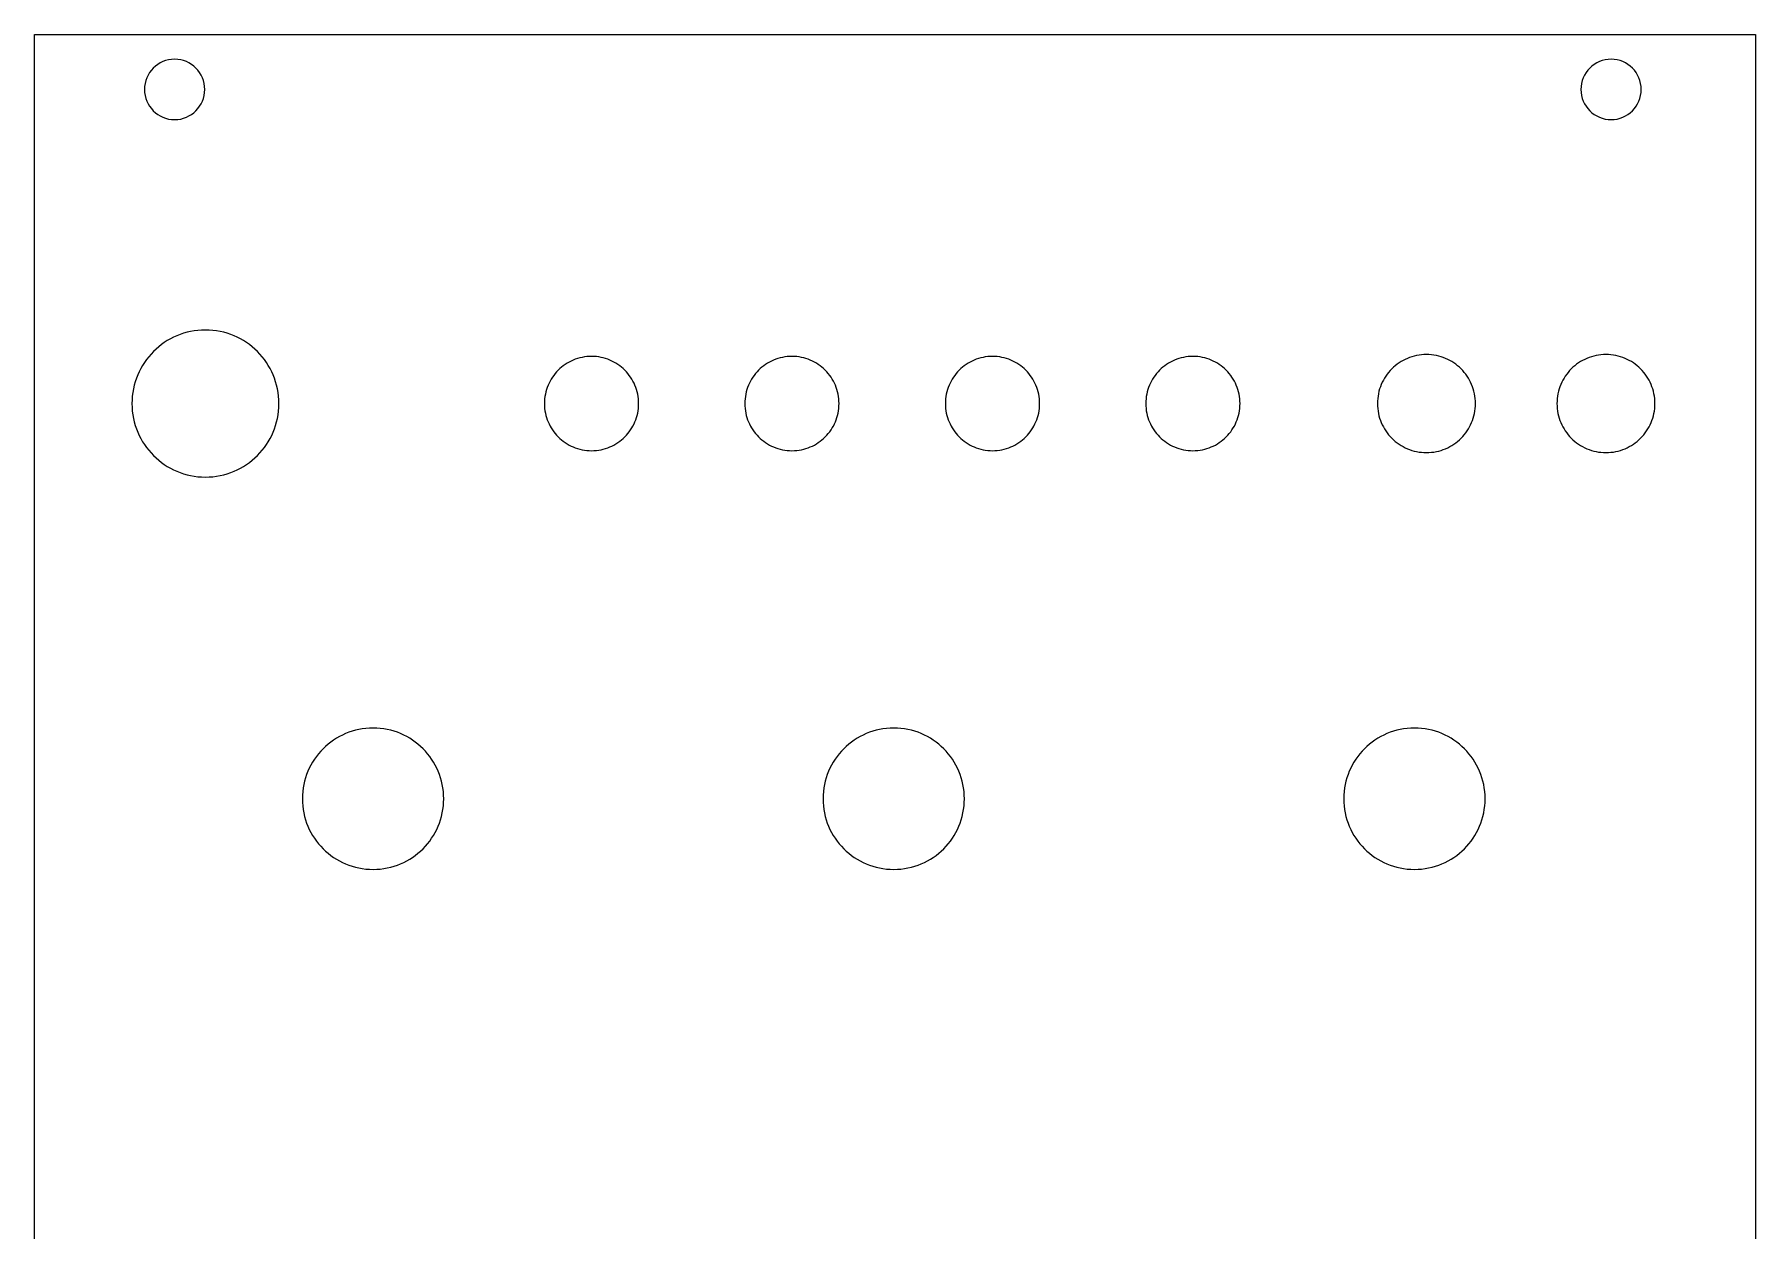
# Model space of a CAD drawing. Extents: x 0 to 91, y 0 to 128.
# Drawn here: x 0.1 to 91.4, y 65 to 128.4 of the extents above; entities that cross this region are included whole.
import ezdxf

# ---------------------------------------------------------------- set-up
doc = ezdxf.new("R2010")
doc.units = 0
doc.layers.add('Edge.Cuts', color=7, linetype='CONTINUOUS')

msp = doc.modelspace()

# ---------------------------------------------------------------- linework, layer by layer
at = {"layer": 'Edge.Cuts', "color": 1}
for points in [[(0.062816, 128.417909), (91.362603, 128.417909), (91.362603, -0.081878), (0.062816, -0.081878)], [(5.899351, 125.49955), (5.907605, 125.335952), (5.931834, 125.177086), (5.971235, 125.023755), (6.025006, 124.87676), (6.092345, 124.736909), (6.17245, 124.605002), (6.264518, 124.481844), (6.367751, 124.368236), (6.481342, 124.264988), (6.604493, 124.172896), (6.736396, 124.092769), (6.876258, 124.02541), (7.023267, 123.971619), (7.17663, 123.932203), (7.335539, 123.907964), (7.499195, 123.899705), (7.662852, 123.907964), (7.821761, 123.932203), (7.975124, 123.971619), (8.122133, 124.02541), (8.261995, 124.092769), (8.393898, 124.172896), (8.517049, 124.264988), (8.63064, 124.368236), (8.73387, 124.481844), (8.825941, 124.605002), (8.906046, 124.736909), (8.973384, 124.87676), (9.027154, 125.023755), (9.066556, 125.177086), (9.090785, 125.335952), (9.09904, 125.49955), (9.090785, 125.663205), (9.066556, 125.822115), (9.027154, 125.975478), (8.973384, 126.122487), (8.906046, 126.262349), (8.825941, 126.394252), (8.73387, 126.517403), (8.63064, 126.630994), (8.517049, 126.734227), (8.393898, 126.826295), (8.261995, 126.9064), (8.122133, 126.973738), (7.975124, 127.027509), (7.821761, 127.06691), (7.662852, 127.091139), (7.499195, 127.099394), (7.335539, 127.091139), (7.17663, 127.06691), (7.023267, 127.027509), (6.876258, 126.973738), (6.736396, 126.9064), (6.604493, 126.826295), (6.481342, 126.734227), (6.367751, 126.630994), (6.264518, 126.517403), (6.17245, 126.394252), (6.092345, 126.262349), (6.025006, 126.122487), (5.971235, 125.975478), (5.931834, 125.822115), (5.907605, 125.663205)], [(82.099218, 125.49955), (82.107496, 125.335952), (82.131788, 125.177086), (82.171284, 125.023755), (82.225171, 124.87676), (82.292639, 124.736909), (82.372876, 124.605002), (82.46507, 124.481844), (82.568412, 124.368236), (82.682087, 124.264988), (82.805288, 124.172896), (82.937202, 124.092769), (83.077018, 124.02541), (83.223921, 123.971619), (83.377104, 123.932203), (83.535755, 123.907964), (83.699063, 123.899705), (83.86272, 123.907964), (84.021628, 123.932203), (84.174991, 123.971619), (84.322, 124.02541), (84.461862, 124.092769), (84.593766, 124.172896), (84.716917, 124.264988), (84.830507, 124.368236), (84.933737, 124.481844), (85.025808, 124.605002), (85.105914, 124.736909), (85.173252, 124.87676), (85.227022, 125.023755), (85.266424, 125.177086), (85.290652, 125.335952), (85.298907, 125.49955), (85.290652, 125.663205), (85.266424, 125.822115), (85.227022, 125.975478), (85.173252, 126.122487), (85.105914, 126.262349), (85.025808, 126.394252), (84.933737, 126.517403), (84.830507, 126.630994), (84.716917, 126.734227), (84.593766, 126.826295), (84.461862, 126.9064), (84.322, 126.973738), (84.174991, 127.027509), (84.021628, 127.06691), (83.86272, 127.091139), (83.699063, 127.099394), (83.535755, 127.091139), (83.377104, 127.06691), (83.223921, 127.027509), (83.077018, 126.973738), (82.937202, 126.9064), (82.805288, 126.826295), (82.682087, 126.734227), (82.568412, 126.630994), (82.46507, 126.517403), (82.372876, 126.394252), (82.292639, 126.262349), (82.225171, 126.122487), (82.171284, 125.975478), (82.131788, 125.822115), (82.107496, 125.663205)], [(5.234649, 108.839789), (5.239722, 108.639146), (5.254778, 108.441133), (5.279573, 108.245998), (5.313861, 108.053982), (5.357398, 107.86533), (5.40994, 107.680292), (5.471241, 107.499112), (5.541058, 107.322032), (5.619144, 107.149299), (5.705257, 106.981158), (5.799149, 106.817854), (5.900579, 106.659633), (6.009301, 106.506743), (6.125069, 106.359424), (6.247638, 106.217921), (6.376765, 106.082483), (6.512206, 105.953352), (6.653712, 105.830776), (6.801046, 105.715002), (6.953954, 105.606269), (7.112199, 105.504828), (7.275532, 105.410919), (7.443711, 105.324792), (7.616491, 105.246683), (7.793624, 105.176869), (7.974866, 105.115521), (8.159979, 105.062992), (8.348708, 105.019424), (8.540816, 104.985134), (8.736057, 104.960334), (8.934187, 104.94527), (9.134953, 104.94019), (9.335613, 104.94527), (9.533591, 104.960334), (9.728747, 104.985134), (9.920764, 105.019424), (10.109394, 105.062992), (10.294461, 105.115521), (10.475647, 105.176869), (10.652706, 105.246683), (10.825426, 105.324792), (10.993595, 105.410919), (11.156895, 105.504828), (11.315116, 105.606269), (11.468009, 105.715002), (11.615329, 105.830776), (11.756828, 105.953352), (11.892259, 106.082483), (12.021376, 106.217921), (12.143966, 106.359424), (12.259747, 106.506743), (12.368473, 106.659633), (12.469932, 106.817854), (12.563806, 106.981158), (12.649954, 107.149299), (12.728059, 107.322032), (12.797874, 107.499112), (12.859221, 107.680292), (12.91175, 107.86533), (12.955318, 108.053982), (12.989608, 108.245998), (13.014408, 108.441133), (13.029472, 108.639146), (13.034552, 108.839789), (13.029472, 109.040496), (13.014408, 109.238568), (12.989608, 109.433764), (12.955318, 109.62583), (12.91175, 109.81453), (12.859221, 109.999611), (12.797874, 110.180836), (12.728059, 110.357955), (12.649954, 110.530724), (12.563806, 110.698897), (12.469932, 110.862229), (12.368473, 111.020478), (12.259747, 111.173396), (12.143966, 111.320737), (12.021376, 111.462257), (11.892259, 111.597713), (11.756828, 111.726857), (11.615329, 111.849448), (11.468009, 111.965236), (11.315116, 112.073976), (11.156895, 112.175428), (10.993595, 112.269344), (10.825426, 112.355478), (10.652706, 112.433601), (10.475647, 112.503415), (10.294461, 112.564728), (10.109394, 112.617292), (9.920764, 112.66086), (9.728747, 112.69515), (9.533591, 112.71995), (9.335613, 112.735013), (9.134953, 112.740093), (8.934187, 112.735013), (8.736057, 112.71995), (8.540816, 112.69515), (8.348708, 112.66086), (8.159979, 112.617292), (7.974866, 112.564728), (7.793624, 112.503415), (7.616491, 112.433601), (7.443711, 112.355478), (7.275532, 112.269344), (7.112199, 112.175428), (6.953954, 112.073976), (6.801046, 111.965236), (6.653712, 111.849448), (6.512206, 111.726857), (6.376765, 111.597713), (6.247638, 111.462257), (6.125069, 111.320737), (6.009301, 111.173396), (5.900579, 111.020478), (5.799149, 110.862229), (5.705257, 110.698897), (5.619144, 110.530724), (5.541058, 110.357955), (5.471241, 110.180836), (5.40994, 109.999611), (5.357398, 109.81453), (5.313861, 109.62583), (5.279573, 109.433764), (5.254778, 109.238568), (5.239722, 109.040496)], [(71.304378, 108.839789), (71.307763, 108.706007), (71.317807, 108.573981), (71.334347, 108.443874), (71.357221, 108.315855), (71.386263, 108.190079), (71.421311, 108.066717), (71.4622, 107.945926), (71.508769, 107.827869), (71.560852, 107.712716), (71.618286, 107.600624), (71.680908, 107.491761), (71.748557, 107.386287), (71.821063, 107.284366), (71.898268, 107.18616), (71.980003, 107.091838), (72.066112, 107.001556), (72.156427, 106.915481), (72.250784, 106.833775), (72.349022, 106.756605), (72.450975, 106.684127), (72.556476, 106.616513), (72.665372, 106.55392), (72.777491, 106.496513), (72.892669, 106.444453), (73.010747, 106.397912), (73.131559, 106.357042), (73.254943, 106.322011), (73.380733, 106.292985), (73.50877, 106.270125), (73.638881, 106.253594), (73.770915, 106.243557), (73.904699, 106.240174), (74.038483, 106.243557), (74.170516, 106.253594), (74.300628, 106.270125), (74.428665, 106.292985), (74.554454, 106.322011), (74.677838, 106.357042), (74.79865, 106.397912), (74.916746, 106.444453), (75.031892, 106.496513), (75.14404, 106.55392), (75.252907, 106.616513), (75.358423, 106.684127), (75.460376, 106.756605), (75.558624, 106.833775), (75.652957, 106.915481), (75.743303, 107.001556), (75.82938, 107.091838), (75.911119, 107.18616), (75.988342, 107.284366), (76.060838, 107.386287), (76.1285, 107.491761), (76.191118, 107.600624), (76.24855, 107.712716), (76.30062, 107.827869), (76.347187, 107.945926), (76.388074, 108.066717), (76.42314, 108.190079), (76.452173, 108.315855), (76.475033, 108.443874), (76.491579, 108.573981), (76.501633, 108.706007), (76.505019, 108.839789), (76.501633, 108.973574), (76.491579, 109.105605), (76.475033, 109.235718), (76.452173, 109.363755), (76.42314, 109.489545), (76.388074, 109.612929), (76.347187, 109.733741), (76.30062, 109.851819), (76.24855, 109.966997), (76.191118, 110.079116), (76.1285, 110.188012), (76.060838, 110.293513), (75.988342, 110.395466), (75.911119, 110.493704), (75.82938, 110.588061), (75.743303, 110.678376), (75.652957, 110.764485), (75.558624, 110.84622), (75.460376, 110.923425), (75.358423, 110.995931), (75.252907, 111.06358), (75.14404, 111.126201), (75.031892, 111.183637), (74.916746, 111.235718), (74.79865, 111.282288), (74.677838, 111.323178), (74.554454, 111.358227), (74.428665, 111.387267), (74.300628, 111.410141), (74.170516, 111.426679), (74.038483, 111.436726), (73.904699, 111.44011), (73.770915, 111.436726), (73.638881, 111.426679), (73.50877, 111.410141), (73.380733, 111.387267), (73.254943, 111.358227), (73.131559, 111.323178), (73.010747, 111.282288), (72.892669, 111.235718), (72.777491, 111.183637), (72.665372, 111.126201), (72.556476, 111.06358), (72.450975, 110.995931), (72.349022, 110.923425), (72.250784, 110.84622), (72.156427, 110.764485), (72.066112, 110.678376), (71.980003, 110.588061), (71.898268, 110.493704), (71.821063, 110.395466), (71.748557, 110.293513), (71.680908, 110.188012), (71.618286, 110.079116), (71.560852, 109.966997), (71.508769, 109.851819), (71.4622, 109.733741), (71.421311, 109.612929), (71.386263, 109.489545), (71.357221, 109.363755), (71.334347, 109.235718), (71.317807, 109.105605), (71.307763, 108.973574)], [(80.825905, 108.839789), (80.829285, 108.706007), (80.839317, 108.573981), (80.855838, 108.443874), (80.878685, 108.315855), (80.907694, 108.190079), (80.942702, 108.066717), (80.983546, 107.945926), (81.030063, 107.827869), (81.08209, 107.712716), (81.139464, 107.600624), (81.202021, 107.491761), (81.269596, 107.386287), (81.342032, 107.284366), (81.419159, 107.18616), (81.50082, 107.091838), (81.586845, 107.001556), (81.677075, 106.915481), (81.771347, 106.833775), (81.869497, 106.756605), (81.971361, 106.684127), (82.076778, 106.616513), (82.185585, 106.55392), (82.297613, 106.496513), (82.412707, 106.444453), (82.5307, 106.397912), (82.651428, 106.357042), (82.774727, 106.322011), (82.900435, 106.292985), (83.028395, 106.270125), (83.158432, 106.253594), (83.290392, 106.243557), (83.424108, 106.240174), (83.557987, 106.243557), (83.690099, 106.253594), (83.820284, 106.270125), (83.948378, 106.292985), (84.074217, 106.322011), (84.197639, 106.357042), (84.318483, 106.397912), (84.436579, 106.444453), (84.551796, 106.496513), (84.663908, 106.55392), (84.772811, 106.616513), (84.878291, 106.684127), (84.980244, 106.756605), (85.078457, 106.833775), (85.172789, 106.915481), (85.2631, 107.001556), (85.349178, 107.091838), (85.430881, 107.18616), (85.508069, 107.284366), (85.580529, 107.386287), (85.648157, 107.491761), (85.710739, 107.600624), (85.768136, 107.712716), (85.820171, 107.827869), (85.866737, 107.945926), (85.907589, 108.066717), (85.94262, 108.190079), (85.971618, 108.315855), (85.994478, 108.443874), (86.011023, 108.573981), (86.021042, 108.706007), (86.024429, 108.839789), (86.021042, 108.973574), (86.011023, 109.105605), (85.994478, 109.235718), (85.971618, 109.363755), (85.94262, 109.489545), (85.907589, 109.612929), (85.866737, 109.733741), (85.820171, 109.851819), (85.768136, 109.966997), (85.710739, 110.079116), (85.648157, 110.188012), (85.580529, 110.293513), (85.508069, 110.395466), (85.430881, 110.493704), (85.349178, 110.588061), (85.2631, 110.678376), (85.172789, 110.764485), (85.078457, 110.84622), (84.980244, 110.923425), (84.878291, 110.995931), (84.772811, 111.06358), (84.663908, 111.126201), (84.551796, 111.183637), (84.436579, 111.235718), (84.318483, 111.282288), (84.197639, 111.323178), (84.074217, 111.358227), (83.948378, 111.387267), (83.820284, 111.410141), (83.690099, 111.426679), (83.557987, 111.436726), (83.424108, 111.44011), (83.290392, 111.436726), (83.158432, 111.426679), (83.028395, 111.410141), (82.900435, 111.387267), (82.774727, 111.358227), (82.651428, 111.323178), (82.5307, 111.282288), (82.412707, 111.235718), (82.297613, 111.183637), (82.185585, 111.126201), (82.076778, 111.06358), (81.971361, 110.995931), (81.869497, 110.923425), (81.771347, 110.84622), (81.677075, 110.764485), (81.586845, 110.678376), (81.50082, 110.588061), (81.419159, 110.493704), (81.342032, 110.395466), (81.269596, 110.293513), (81.202021, 110.188012), (81.139464, 110.079116), (81.08209, 109.966997), (81.030063, 109.851819), (80.983546, 109.733741), (80.942702, 109.612929), (80.907694, 109.489545), (80.878685, 109.363755), (80.855838, 109.235718), (80.839317, 109.105605), (80.829285, 108.973574)], [(27.114912, 108.839789), (27.118164, 108.711134), (27.127816, 108.584168), (27.143711, 108.459047), (27.165691, 108.335928), (27.193601, 108.214971), (27.227282, 108.096332), (27.266578, 107.980166), (27.311332, 107.866632), (27.361386, 107.755885), (27.416586, 107.648083), (27.476773, 107.543386), (27.541786, 107.441948), (27.611478, 107.343926), (27.685681, 107.24948), (27.764248, 107.158764), (27.847013, 107.071935), (27.933824, 106.989152), (28.024523, 106.910571), (28.118955, 106.83635), (28.216963, 106.766645), (28.318383, 106.701614), (28.42307, 106.641412), (28.530854, 106.586199), (28.641587, 106.536133), (28.755111, 106.491366), (28.871266, 106.452059), (28.989898, 106.418369), (29.110848, 106.39045), (29.233956, 106.368465), (29.359072, 106.352566), (29.486037, 106.34291), (29.614691, 106.339657), (29.743349, 106.34291), (29.870317, 106.352566), (29.995443, 106.368465), (30.118566, 106.39045), (30.23953, 106.418369), (30.358179, 106.452059), (30.474356, 106.491366), (30.587904, 106.536133), (30.698669, 106.586199), (30.806478, 106.641412), (30.911182, 106.701614), (31.012641, 106.766645), (31.110678, 106.83635), (31.205152, 106.910571), (31.295886, 106.989152), (31.382704, 107.071935), (31.465536, 107.158764), (31.544135, 107.24948), (31.618359, 107.343926), (31.688068, 107.441948), (31.75312, 107.543386), (31.813339, 107.648083), (31.868549, 107.755885), (31.918643, 107.866632), (31.963411, 107.980166), (32.002745, 108.096332), (32.036436, 108.214971), (32.064376, 108.335928), (32.086354, 108.459047), (32.102264, 108.584168), (32.11193, 108.711134), (32.115176, 108.839789), (32.11193, 108.968444), (32.102264, 109.095411), (32.086354, 109.220531), (32.064376, 109.34365), (32.036436, 109.464607), (32.002745, 109.583246), (31.963411, 109.699412), (31.918643, 109.812946), (31.868549, 109.923693), (31.813339, 110.031495), (31.75312, 110.136192), (31.688068, 110.23763), (31.618359, 110.335653), (31.544135, 110.430098), (31.465536, 110.520815), (31.382704, 110.607644), (31.295886, 110.690426), (31.205152, 110.769008), (31.110678, 110.843228), (31.012641, 110.912934), (30.911182, 110.977964), (30.806478, 111.038166), (30.698669, 111.093379), (30.587904, 111.143445), (30.474356, 111.188213), (30.358179, 111.227519), (30.23953, 111.261209), (30.118566, 111.289128), (29.995443, 111.311113), (29.870317, 111.327013), (29.743349, 111.336668), (29.614691, 111.339921), (29.486037, 111.336668), (29.359072, 111.327013), (29.233956, 111.311113), (29.110848, 111.289128), (28.989898, 111.261209), (28.871266, 111.227519), (28.755111, 111.188213), (28.641587, 111.143445), (28.530854, 111.093379), (28.42307, 111.038166), (28.318383, 110.977964), (28.216963, 110.912934), (28.118955, 110.843228), (28.024523, 110.769008), (27.933824, 110.690426), (27.847013, 110.607644), (27.764248, 110.520815), (27.685681, 110.430098), (27.611478, 110.335653), (27.541786, 110.23763), (27.476773, 110.136192), (27.416586, 110.031495), (27.361386, 109.923693), (27.311332, 109.812946), (27.266578, 109.699412), (27.227282, 109.583246), (27.193601, 109.464607), (27.165691, 109.34365), (27.143711, 109.220531), (27.127816, 109.095411), (27.118164, 108.968444)], [(37.745075, 108.839789), (37.748327, 108.711134), (37.757979, 108.584168), (37.773874, 108.459047), (37.795854, 108.335928), (37.823764, 108.214971), (37.857445, 108.096332), (37.896741, 107.980166), (37.941495, 107.866632), (37.991549, 107.755885), (38.046748, 107.648083), (38.106936, 107.543386), (38.171949, 107.441948), (38.241641, 107.343926), (38.315844, 107.24948), (38.394411, 107.158764), (38.477176, 107.071935), (38.563987, 106.989152), (38.654686, 106.910571), (38.749118, 106.83635), (38.847126, 106.766645), (38.948546, 106.701614), (39.053233, 106.641412), (39.161017, 106.586199), (39.27175, 106.536133), (39.385274, 106.491366), (39.501429, 106.452059), (39.620061, 106.418369), (39.741011, 106.39045), (39.864119, 106.368465), (39.989235, 106.352566), (40.1162, 106.34291), (40.244854, 106.339657), (40.373448, 106.34291), (40.500363, 106.352566), (40.625441, 106.368465), (40.748524, 106.39045), (40.86946, 106.418369), (40.988081, 106.452059), (41.104237, 106.491366), (41.217771, 106.536133), (41.328515, 106.586199), (41.436324, 106.641412), (41.541028, 106.701614), (41.642487, 106.766645), (41.740523, 106.83635), (41.834997, 106.910571), (41.925767, 106.989152), (42.01262, 107.071935), (42.095452, 107.158764), (42.174051, 107.24948), (42.248311, 107.343926), (42.318055, 107.441948), (42.383107, 107.543386), (42.443361, 107.648083), (42.498606, 107.755885), (42.5487, 107.866632), (42.593503, 107.980166), (42.632838, 108.096332), (42.666563, 108.214971), (42.694503, 108.335928), (42.716517, 108.459047), (42.732427, 108.584168), (42.742093, 108.711134), (42.745338, 108.839789), (42.742093, 108.968444), (42.732427, 109.095411), (42.716517, 109.220531), (42.694503, 109.34365), (42.666563, 109.464607), (42.632838, 109.583246), (42.593503, 109.699412), (42.5487, 109.812946), (42.498606, 109.923693), (42.443361, 110.031495), (42.383107, 110.136192), (42.318055, 110.23763), (42.248311, 110.335653), (42.174051, 110.430098), (42.095452, 110.520815), (42.01262, 110.607644), (41.925767, 110.690426), (41.834997, 110.769008), (41.740523, 110.843228), (41.642487, 110.912934), (41.541028, 110.977964), (41.436324, 111.038166), (41.328515, 111.093379), (41.217771, 111.143445), (41.104237, 111.188213), (40.988081, 111.227519), (40.86946, 111.261209), (40.748524, 111.289128), (40.625441, 111.311113), (40.500363, 111.327013), (40.373448, 111.336668), (40.244854, 111.339921), (40.1162, 111.336668), (39.989235, 111.327013), (39.864119, 111.311113), (39.741011, 111.289128), (39.620061, 111.261209), (39.501429, 111.227519), (39.385274, 111.188213), (39.27175, 111.143445), (39.161017, 111.093379), (39.053233, 111.038166), (38.948546, 110.977964), (38.847126, 110.912934), (38.749118, 110.843228), (38.654686, 110.769008), (38.563987, 110.690426), (38.477176, 110.607644), (38.394411, 110.520815), (38.315844, 110.430098), (38.241641, 110.335653), (38.171949, 110.23763), (38.106936, 110.136192), (38.046748, 110.031495), (37.991549, 109.923693), (37.941495, 109.812946), (37.896741, 109.699412), (37.857445, 109.583246), (37.823764, 109.464607), (37.795854, 109.34365), (37.773874, 109.220531), (37.757979, 109.095411), (37.748327, 108.968444)], [(48.384199, 108.839789), (48.387455, 108.711134), (48.397119, 108.584168), (48.413032, 108.459047), (48.435038, 108.335928), (48.462978, 108.214971), (48.496695, 108.096332), (48.536031, 107.980166), (48.580828, 107.866632), (48.63093, 107.755885), (48.686179, 107.648083), (48.746417, 107.543386), (48.811483, 107.441948), (48.881227, 107.343926), (48.955483, 107.24948), (49.034099, 107.158764), (49.116917, 107.071935), (49.203778, 106.989152), (49.294523, 106.910571), (49.388997, 106.83635), (49.487041, 106.766645), (49.588499, 106.701614), (49.693211, 106.641412), (49.801019, 106.586199), (49.911767, 106.536133), (50.025301, 106.491366), (50.141456, 106.452059), (50.260078, 106.418369), (50.381013, 106.39045), (50.504097, 106.368465), (50.629174, 106.352566), (50.756089, 106.34291), (50.884684, 106.339657), (51.013338, 106.34291), (51.140303, 106.352566), (51.265418, 106.368465), (51.388527, 106.39045), (51.509477, 106.418369), (51.628109, 106.452059), (51.744264, 106.491366), (51.857788, 106.536133), (51.968521, 106.586199), (52.076294, 106.641412), (52.180999, 106.701614), (52.282422, 106.766645), (52.380424, 106.83635), (52.474862, 106.910571), (52.565561, 106.989152), (52.65238, 107.071935), (52.735141, 107.158764), (52.813705, 107.24948), (52.887894, 107.343926), (52.957602, 107.441948), (53.022619, 107.543386), (53.082803, 107.648083), (53.137977, 107.755885), (53.188036, 107.866632), (53.232804, 107.980166), (53.272103, 108.096332), (53.305758, 108.214971), (53.333698, 108.335928), (53.355676, 108.459047), (53.371551, 108.584168), (53.381217, 108.711134), (53.384463, 108.839789), (53.381217, 108.968444), (53.371551, 109.095411), (53.355676, 109.220531), (53.333698, 109.34365), (53.305758, 109.464607), (53.272103, 109.583246), (53.232804, 109.699412), (53.188036, 109.812946), (53.137977, 109.923693), (53.082803, 110.031495), (53.022619, 110.136192), (52.957602, 110.23763), (52.887894, 110.335653), (52.813705, 110.430098), (52.735141, 110.520815), (52.652344, 110.607644), (52.565561, 110.690426), (52.474862, 110.769008), (52.380424, 110.843228), (52.282422, 110.912934), (52.180999, 110.977964), (52.076294, 111.038166), (51.968521, 111.093379), (51.857788, 111.143445), (51.744264, 111.188213), (51.628109, 111.227519), (51.509477, 111.261209), (51.388527, 111.289128), (51.265418, 111.311113), (51.140303, 111.327013), (51.013338, 111.336668), (50.884684, 111.339921), (50.756089, 111.336668), (50.629174, 111.327013), (50.504097, 111.311113), (50.381013, 111.289128), (50.260078, 111.261209), (50.141456, 111.227519), (50.025301, 111.188213), (49.911767, 111.143445), (49.801019, 111.093379), (49.693211, 111.038166), (49.588499, 110.977964), (49.487041, 110.912934), (49.388997, 110.843228), (49.294523, 110.769008), (49.203778, 110.690426), (49.116917, 110.607644), (49.034099, 110.520815), (48.955483, 110.430098), (48.881227, 110.335653), (48.811483, 110.23763), (48.746417, 110.136192), (48.686179, 110.031495), (48.63093, 109.923693), (48.580828, 109.812946), (48.536031, 109.699412), (48.496695, 109.583246), (48.462978, 109.464607), (48.435038, 109.34365), (48.413032, 109.220531), (48.397119, 109.095411), (48.387455, 108.968444)], [(59.014363, 108.839789), (59.017617, 108.711134), (59.027275, 108.584168), (59.043179, 108.459047), (59.065172, 108.335928), (59.093098, 108.214971), (59.126798, 108.096332), (59.166115, 107.980166), (59.210893, 107.866632), (59.260974, 107.755885), (59.3162, 107.648083), (59.376415, 107.543386), (59.441463, 107.441948), (59.511182, 107.343926), (59.585421, 107.24948), (59.664016, 107.158764), (59.746816, 107.071935), (59.83366, 106.989152), (59.924394, 106.910571), (60.018857, 106.83635), (60.116894, 106.766645), (60.218349, 106.701614), (60.32306, 106.641412), (60.430876, 106.586199), (60.541634, 106.536133), (60.655182, 106.491366), (60.771359, 106.452059), (60.890009, 106.418369), (61.010972, 106.39045), (61.134095, 106.368465), (61.259222, 106.352566), (61.38619, 106.34291), (61.514847, 106.339657), (61.643505, 106.34291), (61.770473, 106.352566), (61.8956, 106.368465), (62.018723, 106.39045), (62.139686, 106.418369), (62.258336, 106.452059), (62.374512, 106.491366), (62.488061, 106.536133), (62.598826, 106.586199), (62.706634, 106.641412), (62.811339, 106.701614), (62.912797, 106.766645), (63.010834, 106.83635), (63.105308, 106.910571), (63.196042, 106.989152), (63.282896, 107.071935), (63.365693, 107.158764), (63.444292, 107.24948), (63.518516, 107.343926), (63.588225, 107.441948), (63.653277, 107.543386), (63.713496, 107.648083), (63.768705, 107.755885), (63.8188, 107.866632), (63.863567, 107.980166), (63.902902, 108.096332), (63.936592, 108.214971), (63.964532, 108.335928), (63.98651, 108.459047), (64.00242, 108.584168), (64.012086, 108.711134), (64.015332, 108.839789), (64.012086, 108.968444), (64.00242, 109.095411), (63.98651, 109.220531), (63.964532, 109.34365), (63.936592, 109.464607), (63.902902, 109.583246), (63.863567, 109.699412), (63.8188, 109.812946), (63.768705, 109.923693), (63.713496, 110.031495), (63.653277, 110.136192), (63.588225, 110.23763), (63.518516, 110.335653), (63.444292, 110.430098), (63.365693, 110.520815), (63.282896, 110.607644), (63.196042, 110.690426), (63.105308, 110.769008), (63.010834, 110.843228), (62.912797, 110.912934), (62.811339, 110.977964), (62.706634, 111.038166), (62.598826, 111.093379), (62.488061, 111.143445), (62.374512, 111.188213), (62.258336, 111.227519), (62.139686, 111.261209), (62.018723, 111.289128), (61.8956, 111.311113), (61.770473, 111.327013), (61.643505, 111.336668), (61.514847, 111.339921), (61.38619, 111.336668), (61.259222, 111.327013), (61.134095, 111.311113), (61.010972, 111.289128), (60.890009, 111.261209), (60.771359, 111.227519), (60.655182, 111.188213), (60.541634, 111.143445), (60.430876, 111.093379), (60.32306, 111.038166), (60.218349, 110.977964), (60.116894, 110.912934), (60.018857, 110.843228), (59.924394, 110.769008), (59.83366, 110.690426), (59.746816, 110.607644), (59.664016, 110.520815), (59.585421, 110.430098), (59.511182, 110.335653), (59.441463, 110.23763), (59.376415, 110.136192), (59.3162, 110.031495), (59.260974, 109.923693), (59.210893, 109.812946), (59.166115, 109.699412), (59.126798, 109.583246), (59.093098, 109.464607), (59.065172, 109.34365), (59.043179, 109.220531), (59.027275, 109.095411), (59.017617, 108.968444)], [(14.275057, 87.880204), (14.279936, 87.687192), (14.294413, 87.496721), (14.318256, 87.309023), (14.351226, 87.124337), (14.39309, 86.942897), (14.443612, 86.764935), (14.502556, 86.590694), (14.569687, 86.420402), (14.644768, 86.254297), (14.727568, 86.092615), (14.817847, 85.935587), (14.915369, 85.783456), (15.019904, 85.63645), (15.131212, 85.49481), (15.249057, 85.358765), (15.37321, 85.228555), (15.503427, 85.104413), (15.639476, 84.986578), (15.781123, 84.87528), (15.928132, 84.770756), (16.080267, 84.673245), (16.237292, 84.582976), (16.398973, 84.500186), (16.565071, 84.425115), (16.735357, 84.357996), (16.90959, 84.299058), (17.087534, 84.24854), (17.268961, 84.2067), (17.453625, 84.173716), (17.641299, 84.149903), (17.831757, 84.135404), (18.024726, 84.130536), (18.21766, 84.135404), (18.408053, 84.149903), (18.59566, 84.173716), (18.780304, 84.2067), (18.961667, 84.24854), (19.139607, 84.299058), (19.313809, 84.357996), (19.484094, 84.425115), (19.650182, 84.500186), (19.81186, 84.582976), (19.968881, 84.673245), (20.120998, 84.770756), (20.268036, 84.87528), (20.409676, 84.986578), (20.545742, 85.104413), (20.675987, 85.228555), (20.80013, 85.358765), (20.918028, 85.49481), (21.029329, 85.63645), (21.133892, 85.783456), (21.231435, 85.935587), (21.321746, 86.092615), (21.404578, 86.254297), (21.479649, 86.420402), (21.546818, 86.590694), (21.605767, 86.764935), (21.65632, 86.942897), (21.698194, 87.124337), (21.731179, 87.309023), (21.755027, 87.496721), (21.769526, 87.687192), (21.774394, 87.880204), (21.769526, 88.073123), (21.755027, 88.263514), (21.731179, 88.451142), (21.698194, 88.635768), (21.65632, 88.817159), (21.605767, 88.995079), (21.546818, 89.169291), (21.479649, 89.339562), (21.404578, 89.50565), (21.321746, 89.667328), (21.231435, 89.824349), (21.133892, 89.976487), (21.029329, 90.123504), (20.918028, 90.265161), (20.80013, 90.401224), (20.675987, 90.531455), (20.545742, 90.655626), (20.409676, 90.773489), (20.268036, 90.884818), (20.120998, 90.989374), (19.968881, 91.086921), (19.81186, 91.177221), (19.650182, 91.260039), (19.484094, 91.335145), (19.313809, 91.402296), (19.139607, 91.461245), (18.961667, 91.511798), (18.780304, 91.553673), (18.59566, 91.586658), (18.408053, 91.610505), (18.21766, 91.625004), (18.024726, 91.629873), (17.831757, 91.625004), (17.641299, 91.610505), (17.453625, 91.586658), (17.268961, 91.553673), (17.087534, 91.511798), (16.90959, 91.461245), (16.735357, 91.402296), (16.565071, 91.335145), (16.398973, 91.260039), (16.237292, 91.177221), (16.080267, 91.086921), (15.928132, 90.989374), (15.781123, 90.884818), (15.639476, 90.773489), (15.503427, 90.655626), (15.373207, 90.531455), (15.249057, 90.401224), (15.131212, 90.265161), (15.019904, 90.123504), (14.915369, 89.976487), (14.817847, 89.824349), (14.727568, 89.667328), (14.644768, 89.50565), (14.569687, 89.339562), (14.502556, 89.169291), (14.443612, 88.995079), (14.39309, 88.817159), (14.351226, 88.635768), (14.318256, 88.451142), (14.294413, 88.263514), (14.279936, 88.073123)], [(41.894334, 87.880204), (41.899214, 87.687192), (41.913698, 87.496721), (41.93755, 87.309023), (41.970535, 87.124337), (42.012416, 86.942897), (42.062958, 86.764935), (42.121927, 86.590694), (42.189085, 86.420402), (42.264196, 86.254297), (42.347028, 86.092615), (42.437346, 85.935587), (42.534907, 85.783456), (42.639484, 85.63645), (42.750835, 85.49481), (42.868729, 85.358765), (42.992925, 85.228555), (43.123195, 85.104413), (43.259296, 84.986578), (43.401, 84.87528), (43.548062, 84.770756), (43.700257, 84.673245), (43.857338, 84.582976), (44.019079, 84.500186), (44.185241, 84.425115), (44.35559, 84.357996), (44.529883, 84.299058), (44.707894, 84.24854), (44.889384, 84.2067), (45.074116, 84.173716), (45.261857, 84.149903), (45.452374, 84.135404), (45.645414, 84.130536), (45.838348, 84.135404), (46.028741, 84.149903), (46.216348, 84.173716), (46.400992, 84.2067), (46.582355, 84.24854), (46.760295, 84.299058), (46.934497, 84.357996), (47.104782, 84.425115), (47.27087, 84.500186), (47.432548, 84.582976), (47.589569, 84.673245), (47.741686, 84.770756), (47.888724, 84.87528), (48.030364, 84.986578), (48.16643, 85.104413), (48.296675, 85.228555), (48.420817, 85.358765), (48.538716, 85.49481), (48.650017, 85.63645), (48.75458, 85.783456), (48.852123, 85.935587), (48.942434, 86.092615), (49.025266, 86.254297), (49.100337, 86.420402), (49.167506, 86.590694), (49.226455, 86.764935), (49.277008, 86.942897), (49.318882, 87.124337), (49.351867, 87.309023), (49.375715, 87.496721), (49.390214, 87.687192), (49.395082, 87.880204), (49.390214, 88.073123), (49.375715, 88.263514), (49.351867, 88.451142), (49.318882, 88.635768), (49.277008, 88.817159), (49.226455, 88.995079), (49.167506, 89.169291), (49.100337, 89.339562), (49.025266, 89.50565), (48.942434, 89.667328), (48.852123, 89.824349), (48.75458, 89.976487), (48.650017, 90.123504), (48.538716, 90.265161), (48.420817, 90.401224), (48.296675, 90.531455), (48.16643, 90.655626), (48.030364, 90.773489), (47.888724, 90.884818), (47.741686, 90.989374), (47.589569, 91.086921), (47.432548, 91.177221), (47.27087, 91.260039), (47.104782, 91.335145), (46.934497, 91.402296), (46.760295, 91.461245), (46.582355, 91.511798), (46.400992, 91.553673), (46.216348, 91.586658), (46.028741, 91.610505), (45.838348, 91.625004), (45.645414, 91.629873), (45.452374, 91.625004), (45.261857, 91.610505), (45.074116, 91.586658), (44.889384, 91.553673), (44.707894, 91.511798), (44.529883, 91.461245), (44.35559, 91.402296), (44.185241, 91.335145), (44.019079, 91.260039), (43.857338, 91.177221), (43.700257, 91.086921), (43.548062, 90.989374), (43.401, 90.884818), (43.259296, 90.773489), (43.123195, 90.655626), (42.992925, 90.531455), (42.868729, 90.401224), (42.750835, 90.265161), (42.639484, 90.123504), (42.534907, 89.976487), (42.437346, 89.824349), (42.347028, 89.667328), (42.264196, 89.50565), (42.189085, 89.339562), (42.121927, 89.169291), (42.062958, 88.995079), (42.012416, 88.817159), (41.970535, 88.635768), (41.93755, 88.451142), (41.913698, 88.263514), (41.899214, 88.073123)], [(69.514987, 87.880204), (69.519865, 87.687192), (69.534343, 87.496721), (69.558185, 87.309023), (69.591156, 87.124337), (69.63302, 86.942897), (69.683541, 86.764935), (69.742485, 86.590694), (69.809616, 86.420402), (69.884697, 86.254297), (69.967498, 86.092615), (70.057777, 85.935587), (70.155299, 85.783456), (70.259833, 85.63645), (70.371142, 85.49481), (70.488987, 85.358765), (70.61314, 85.228555), (70.743357, 85.104413), (70.879405, 84.986578), (71.021052, 84.87528), (71.168062, 84.770756), (71.320197, 84.673245), (71.477222, 84.582976), (71.638903, 84.500186), (71.805001, 84.425115), (71.975286, 84.357996), (72.14952, 84.299058), (72.327464, 84.24854), (72.50889, 84.2067), (72.693555, 84.173716), (72.881229, 84.149903), (73.071686, 84.135404), (73.264655, 84.130536), (73.457695, 84.135404), (73.64823, 84.149903), (73.835943, 84.173716), (74.020692, 84.2067), (74.202161, 84.24854), (74.380172, 84.299058), (74.554479, 84.357996), (74.724835, 84.425115), (74.890993, 84.500186), (75.052742, 84.582976), (75.209798, 84.673245), (75.362021, 84.770756), (75.509059, 84.87528), (75.650769, 84.986578), (75.786871, 85.104413), (75.917151, 85.228555), (76.041329, 85.358765), (76.159227, 85.49481), (76.270599, 85.63645), (76.375162, 85.783456), (76.47274, 85.935587), (76.563051, 86.092615), (76.645883, 86.254297), (76.720989, 86.420402), (76.788158, 86.590694), (76.847107, 86.764935), (76.89766, 86.942897), (76.939535, 87.124337), (76.97252, 87.309023), (76.996367, 87.496721), (77.010866, 87.687192), (77.015735, 87.880204), (77.010866, 88.073123), (76.996367, 88.263514), (76.97252, 88.451142), (76.939535, 88.635768), (76.89766, 88.817159), (76.847107, 88.995079), (76.788158, 89.169291), (76.720989, 89.339562), (76.645883, 89.50565), (76.563051, 89.667328), (76.47274, 89.824349), (76.375162, 89.976487), (76.270599, 90.123504), (76.159227, 90.265161), (76.041329, 90.401224), (75.917151, 90.531455), (75.786871, 90.655626), (75.650769, 90.773489), (75.509059, 90.884818), (75.362021, 90.989374), (75.209798, 91.086921), (75.052742, 91.177221), (74.890993, 91.260039), (74.724835, 91.335145), (74.554479, 91.402296), (74.380172, 91.461245), (74.202161, 91.511798), (74.020692, 91.553673), (73.835943, 91.586658), (73.64823, 91.610505), (73.457695, 91.625004), (73.264655, 91.629873), (73.071686, 91.625004), (72.881229, 91.610505), (72.693555, 91.586658), (72.50889, 91.553673), (72.327464, 91.511798), (72.14952, 91.461245), (71.975286, 91.402296), (71.805001, 91.335145), (71.638903, 91.260039), (71.477222, 91.177221), (71.320197, 91.086921), (71.168062, 90.989374), (71.021052, 90.884818), (70.879405, 90.773489), (70.743357, 90.655626), (70.613136, 90.531455), (70.488987, 90.401224), (70.371142, 90.265161), (70.259833, 90.123504), (70.155299, 89.976487), (70.057777, 89.824349), (69.967498, 89.667328), (69.884697, 89.50565), (69.809616, 89.339562), (69.742485, 89.169291), (69.683541, 88.995079), (69.63302, 88.817159), (69.591156, 88.635768), (69.558185, 88.451142), (69.534343, 88.263514), (69.519865, 88.073123)]]:
    msp.add_lwpolyline(points, close=True, dxfattribs=at)

doc.saveas('drawing.dxf')
